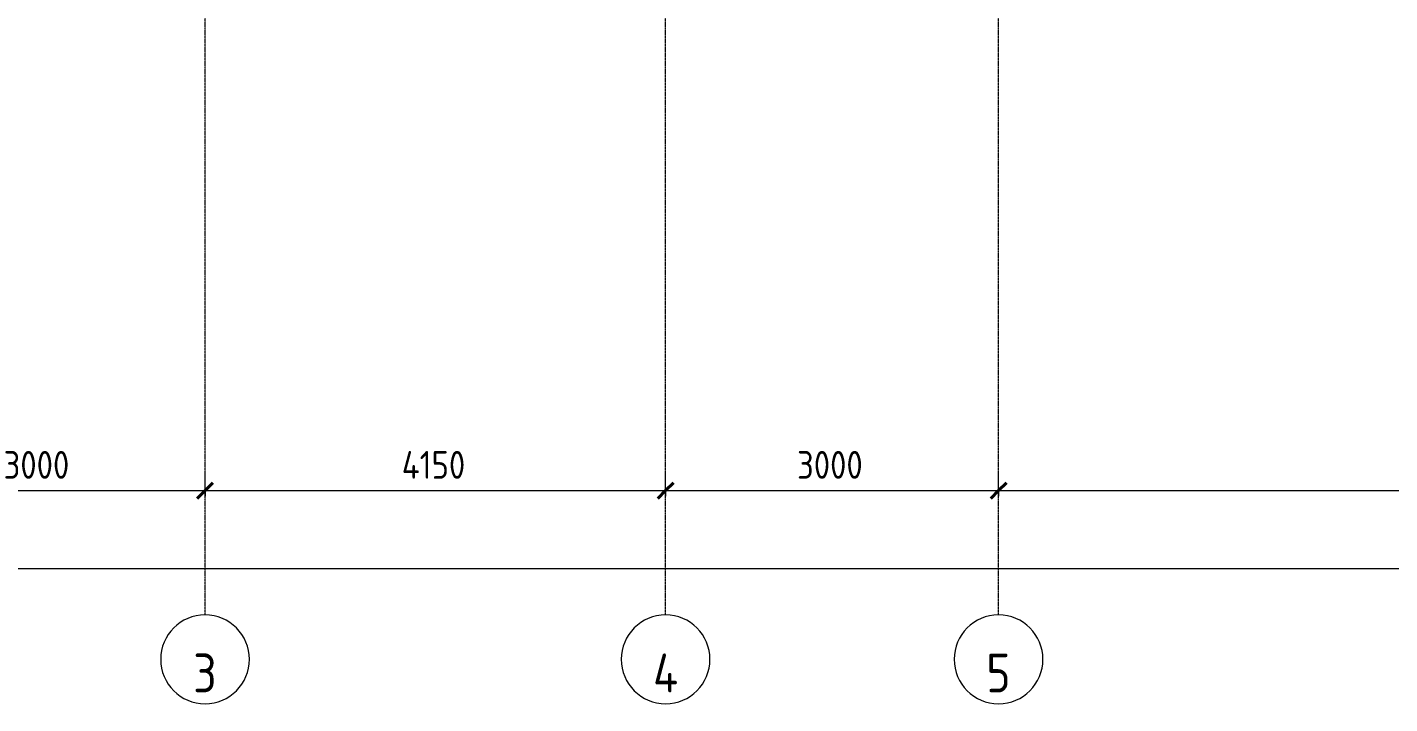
# Model space of a CAD drawing. Header units: millimetres. Extents: x -11798 to 72626, y -32713 to 44110.
# Drawn here: x 1397 to 13675, y -6465 to -373 of the extents above; entities that cross this region are included whole.
import ezdxf

# ---------------------------------------------------------------- set-up
doc = ezdxf.new("R2010")
doc.units = ezdxf.units.MM
doc.linetypes.add('ADSK_Линия сетки', pattern=[25, 20, -2.5, 0, -2.5])
for name, color, linetype, lineweight in [('Оси', 7, 'Continuous', 9), ('Размеры', 7, 'Continuous', 9), ('Размеры-100', 7, 'Continuous', 9)]:
    doc.layers.add(name, color=color, linetype=linetype, lineweight=lineweight)
doc.styles.add('GOST Common', font='GOST_Common.ttf', dxfattribs={"width": 0.9, "height": 350})
doc.styles.add('GOST Common_1', font='GOST_Common.ttf', dxfattribs={"width": 0.9, "height": 250})
doc.dimstyles.new('ADSK_Основной_2_5_мм', dxfattribs={"dimscale": 304.8, "dimtxt": 251.428749, "dimasz": 0.463911, "dimexe": 0.492126, "dimexo": 0.492126, "dimgap": 0.098425, "dimtad": 1, "dimrnd": 0.01, "dimdsep": 46, "dimtxsty": 'GOST Common_1', "dimblk1": 'OBLIQUE', "dimblk2": 'OBLIQUE', "dimsah": 1, "dimcen": 0.09, "dimdle": 0.492126, "dimazin": 2, "dimtfac": 1, "dimtdec": 4, "dimtix": 1, "dimtmove": 0, "dimatfit": 3, "dimfxl": 1, "dimtvp": 1, "dimtolj": 1, "dimtzin": 0, "dimlwd": 20, "dimlwe": 20, "dimarcsym": 2})

# ---------------------------------------------------------------- blocks, each defined once
blk = doc.blocks.new('Ось сетки - Круг_Ø8 мм-8258-План полов 3-го этажа')
at = {"layer": 'Оси', "lineweight": 20}
for start, end in [(360, 180), (180, 360)]:
    blk.add_arc((0, 0), 4, start, end, dxfattribs=at)
blk = doc.blocks.new('DIMBLOCK2-План полов 3-го этажа')
at = {"layer": 'Размеры-100', "lineweight": 20, "transparency": 16777216}
for p, q in [((0, -4546), (0, -4396)), ((3000, -4546), (3000, -4396)), ((0, -4546), (3000, -4546)), ((0, -4546), (0, -4596)), ((3000, -4546), (3000, -4596))]:
    blk.add_line(p, q, dxfattribs=at)
at = {"layer": 'Размеры-100', "lineweight": 40, "transparency": 16777216}
for p, q in [((0, -4546), (70, -4475)), ((3000, -4546), (3070, -4475)), ((0, -4546), (-71, -4616)), ((3000, -4546), (2929, -4616))]:
    blk.add_line(p, q, dxfattribs=at)
at = {"layer": 'Размеры-100', "color": 0, "lineweight": 20, "transparency": 16777216, "insert": (1184, -4189), "char_height": 250, "width": 756.84, "attachment_point": 1, "line_spacing_factor": 1.022761, "style": 'GOST Common_1'}
blk.add_mtext('3000', dxfattribs=at)
blk = doc.blocks.new('_Oblique')
at = {"color": 0, "linetype": 'ByBlock', "lineweight": -2}
blk.add_line((-0.5, -0.5), (0.5, 0.5), dxfattribs=at)
blk = doc.blocks.new('DIMBLOCK3-План полов 3-го этажа')
at = {"layer": 'Размеры-100', "lineweight": 20, "transparency": 16777216}
for p, q in [((3000, -4546), (3000, -4396)), ((7150, -4546), (7150, -4396)), ((3000, -4546), (7150, -4546)), ((3000, -4546), (3000, -4596)), ((7150, -4546), (7150, -4596))]:
    blk.add_line(p, q, dxfattribs=at)
at = {"layer": 'Размеры-100', "lineweight": 40, "transparency": 16777216}
for p, q in [((3000, -4546), (3070, -4475)), ((7150, -4546), (7220, -4475)), ((3000, -4546), (2929, -4616)), ((7150, -4546), (7079, -4616))]:
    blk.add_line(p, q, dxfattribs=at)
at = {"layer": 'Размеры-100', "color": 0, "lineweight": 20, "transparency": 16777216, "insert": (4772, -4189), "char_height": 250, "width": 726.16, "attachment_point": 1, "line_spacing_factor": 1.022761, "style": 'GOST Common_1'}
blk.add_mtext('4150', dxfattribs=at)
blk = doc.blocks.new('DIMBLOCK4-План полов 3-го этажа')
at = {"layer": 'Размеры-100', "lineweight": 20, "transparency": 16777216}
for p, q in [((7150, -4546), (7150, -4396)), ((10150, -4546), (10150, -4396)), ((7150, -4546), (10150, -4546)), ((7150, -4546), (7150, -4596)), ((10150, -4546), (10150, -4596))]:
    blk.add_line(p, q, dxfattribs=at)
at = {"layer": 'Размеры-100', "lineweight": 40, "transparency": 16777216}
for p, q in [((7150, -4546), (7220, -4475)), ((10150, -4546), (10220, -4475)), ((7150, -4546), (7079, -4616)), ((10150, -4546), (10079, -4616))]:
    blk.add_line(p, q, dxfattribs=at)
at = {"layer": 'Размеры-100', "color": 0, "lineweight": 20, "transparency": 16777216, "insert": (8334, -4189), "char_height": 250, "width": 756.84, "attachment_point": 1, "line_spacing_factor": 1.022761, "style": 'GOST Common_1'}
blk.add_mtext('3000', dxfattribs=at)
blk = doc.blocks.new('DIMBLOCK5-План полов 3-го этажа')
at = {"layer": 'Размеры-100', "lineweight": 20, "transparency": 16777216}
for p, q in [((10150, -4546), (10150, -4396)), ((18050, -4546), (18050, -4396)), ((10150, -4546), (18050, -4546)), ((10150, -4546), (10150, -4596)), ((18050, -4546), (18050, -4596))]:
    blk.add_line(p, q, dxfattribs=at)
at = {"layer": 'Размеры-100', "lineweight": 40, "transparency": 16777216}
for p, q in [((10150, -4546), (10220, -4475)), ((18050, -4546), (18120, -4475)), ((10150, -4546), (10079, -4616)), ((18050, -4546), (17979, -4616))]:
    blk.add_line(p, q, dxfattribs=at)
at = {"layer": 'Размеры-100', "color": 0, "lineweight": 20, "transparency": 16777216, "insert": (13784, -4189), "char_height": 250, "width": 756.84, "attachment_point": 1, "line_spacing_factor": 1.022761, "style": 'GOST Common_1'}
blk.add_mtext('7900', dxfattribs=at)
blk = doc.blocks.new('DIMBLOCK12-План полов 3-го этажа')
at = {"layer": 'Размеры-100', "lineweight": 20, "transparency": 16777216}
for p, q in [((-6500, -5246), (-6500, -5096)), ((55350, -5246), (55350, -5096)), ((-6650, -5246), (55500, -5246)), ((-6500, -5246), (-6500, -5296)), ((55350, -5246), (55350, -5296))]:
    blk.add_line(p, q, dxfattribs=at)
at = {"layer": 'Размеры-100', "lineweight": 40, "transparency": 16777216}
for p, q in [((-6500, -5246), (-6571, -5316)), ((-6500, -5246), (-6430, -5175)), ((55350, -5246), (55279, -5316)), ((55350, -5246), (55420, -5175))]:
    blk.add_line(p, q, dxfattribs=at)
at = {"layer": 'Размеры-100', "color": 0, "lineweight": 20, "transparency": 16777216, "insert": (24054, -4889), "char_height": 250, "width": 889.8, "attachment_point": 1, "line_spacing_factor": 1.022761, "style": 'GOST Common_1'}
blk.add_mtext('61850', dxfattribs=at)

msp = doc.modelspace()

# ---------------------------------------------------------------- linework, layer by layer
at = {"layer": 'Оси', "linetype": 'ADSK_Линия сетки'}
for p, q in [((2999.565, -5665.072), (2999.565, 43356.344)), ((7149.565, -5665.072), (7149.565, 21097.974)), ((10149.565, -5665.072), (10149.565, 21097.974))]:
    msp.add_line(p, q, dxfattribs=at)

# ---------------------------------------------------------------- block references
at = {"layer": 'Оси', "lineweight": 20, "xscale": 99.99999999999993, "yscale": 99.99999999999993, "zscale": 99.99999999999993}
for p in [(2999.565, -6065.072), (7149.565, -6065.072), (10149.565, -6065.072)]:
    msp.add_blockref('Ось сетки - Круг_Ø8 мм-8258-План полов 3-го этажа', p, dxfattribs=at)

# ---------------------------------------------------------------- texts
at = {"layer": 'Оси', "char_height": 350, "attachment_point": 5, "line_spacing_factor": 1.022766, "style": 'GOST Common'}
for s, insert, width in [('\\pxqc,t0.25714,0.51429,0.77143,1.02857,1.28571,1.54286,1.8,2.05714,2.31429,2.57143,2.82857,3.08571,3.34286,3.6,3.85714,4.11429,4.37143,4.62857,4.88571,5.14286,5.4,5.65714,5.91429,6.17143,6.42857,6.68571,6.94286,7.2,7.45714,7.71429,7.97143,8.22857;{3}', (2998.735, -6187.976), 225.9), ('\\pxqc,t0.25714,0.51429,0.77143,1.02857,1.28571,1.54286,1.8,2.05714,2.31429,2.57143,2.82857,3.08571,3.34286,3.6,3.85714,4.11429,4.37143,4.62857,4.88571,5.14286,5.4,5.65714,5.91429,6.17143,6.42857,6.68571,6.94286,7.2,7.45714,7.71429,7.97143,8.22857;{4}', (7149.185, -6187.976), 261.9), ('\\pxqc,t0.25714,0.51429,0.77143,1.02857,1.28571,1.54286,1.8,2.05714,2.31429,2.57143,2.82857,3.08571,3.34286,3.6,3.85714,4.11429,4.37143,4.62857,4.88571,5.14286,5.4,5.65714,5.91429,6.17143,6.42857,6.68571,6.94286,7.2,7.45714,7.71429,7.97143,8.22857;{5}', (10148.735, -6187.976), 232.2)]:
    msp.add_mtext(s, dxfattribs=dict(at, insert=insert, width=width))

# ---------------------------------------------------------------- dimensions: what is measured, and where the dimension line sits
at = {"layer": 'Размеры', "lineweight": 20}
for base, p1, p2, override, picture, middle in [((2999.565, -4545.753), (-0.435, -4445.768), (2999.565, -4445.768), {"dimpost": '<>', "dimfxl": 3000}, 'DIMBLOCK2-План полов 3-го этажа', (1499.565, -4390.753)), ((7149.565, -4545.753), (2999.565, -4445.768), (7149.565, -4445.768), {"dimpost": '<>', "dimfxl": 4150}, 'DIMBLOCK3-План полов 3-го этажа', (5074.565, -4390.753)), ((10149.565, -4545.753), (7149.565, -4445.768), (10149.565, -4445.768), {"dimpost": '<>', "dimfxl": 3000}, 'DIMBLOCK4-План полов 3-го этажа', (8649.565, -4390.753)), ((18049.565, -4545.753), (10149.565, -4445.768), (18049.565, -4445.768), {"dimpost": '<>', "dimfxl": 7900}, 'DIMBLOCK5-План полов 3-го этажа', (14099.565, -4390.753)), ((55349.565, -5245.753), (-6500.435, -5145.768), (55349.565, -5145.768), {"dimpost": '<>', "dimfxl": 61850}, 'DIMBLOCK12-План полов 3-го этажа', (24424.565, -5090.753))]:
    dim = msp.add_linear_dim(base=base, p1=p1, p2=p2, dimstyle='ADSK_Основной_2_5_мм', override=override, dxfattribs=at)
    dim.commit()
    dim.dimension.update_dxf_attribs({"geometry": picture, "text_midpoint": middle})

doc.saveas('drawing.dxf')
